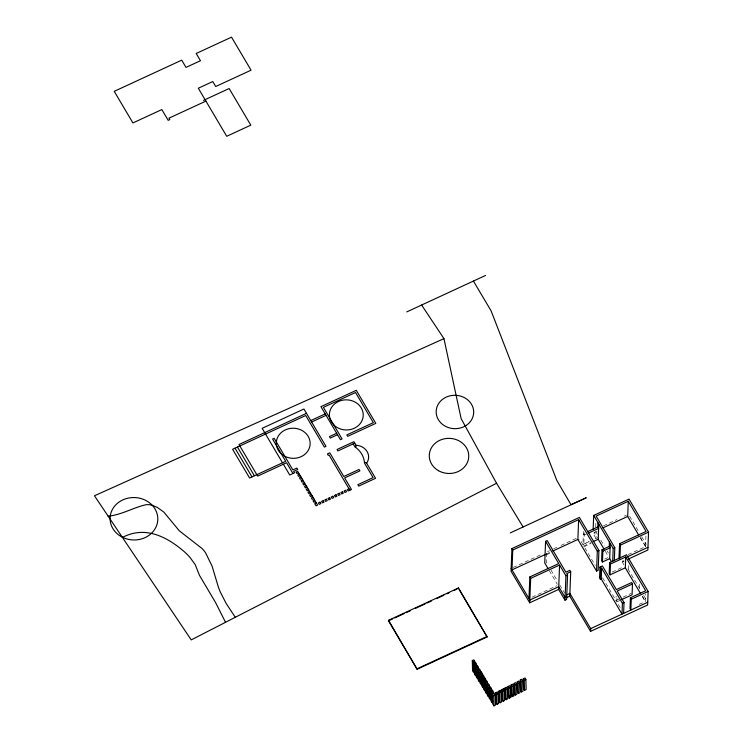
<?xml version="1.0" encoding="UTF-8"?>
<svg xmlns="http://www.w3.org/2000/svg" width="743" height="743" viewBox="0 0 743 743"><rect width="100%" height="100%" fill="white"/><g stroke="black" fill="none" stroke-linecap="round" stroke-linejoin="round"><path stroke-width="0.56" stroke-dasharray="3.71 2.79" d="M546.699 553.117L546.346 562.237L547.517 564.216M583.422 531.384L582.921 544.508L589.115 541.647M584.267 532.815L583.766 545.947L590.991 542.604M595.719 526.945L595.886 522.617M619.012 599.016L615.956 600.428L616.123 596.1M620.21 607.625L616.811 601.867L616.969 597.53M623.888 564.856L622.151 561.912L622.253 559.154M628.197 569.222L628.364 564.894M639.231 587.899L639.398 583.561M628.179 554.603L645.509 546.597L645.973 534.691M639.156 604.384L645.268 601.561L645.556 593.982M513.218 567.466L542.297 554.055M547.48 551.64L549.569 550.693M553.711 548.761L556.832 547.34M560.984 545.408L576.559 538.229M603.492 525.775L617.015 519.543M624.278 516.171L626.358 515.205M586.246 534.096L584.184 535.053L583.339 533.623M546.504 553.934L549.644 552.486M546.337 554.882L550.489 552.959M597.149 531.412L592.988 533.335L596.192 538.759M589.106 541.638L582.911 544.498L579.698 539.065M595.31 538.786L597.381 537.83L594.159 532.387M583.84 546.774L591.066 543.439M604.7 559.126L607.802 557.696M532.072 597.168L556.86 585.716M622.151 561.912L624.204 560.965M612.186 572.054L623.098 567.011M623.08 597.14L631.225 593.378M616.811 601.867L619.857 600.455M629.59 516.19L638.209 530.771M641.646 536.595L646.243 544.378M640.392 537.403L646.131 547.127M640.336 537.839L645.509 546.597M622.829 560.138L623.99 562.098M628.039 568.952L640.364 589.812M643.67 595.403L646.586 600.344M642.407 596.202L645.295 601.096M642.333 596.601L645.268 601.561M595.552 531.282L597.307 534.245M600.808 540.17L604.31 546.096M607.226 551.027L608.387 553.006M605.294 551.232L608.248 556.219M584.917 547.897L595.282 565.432M602.554 577.748L615.956 600.428M551.018 570.132L557.436 580.998M559.767 584.945L564.439 592.849M549.318 570.726L557.324 584.277"/><path stroke-width="1.11" d="M388.505 620.832L388.524 620.294L458.524 587.964L487.129 636.937L417.129 669.267L388.505 620.832L392.685 618.9M417.129 669.267L388.524 620.294M458.524 587.964L454.326 590.434M545.464 554.417L512.001 569.872L512.763 550.034L578.639 519.608L577.878 539.446L596.555 571.042L598.161 570.299L598.923 550.461L579.401 517.425L511.918 548.594L511.045 571.181L529.713 602.787L558.634 589.422L559.581 565.024L530.66 578.379L529.713 602.787M528.979 598.598L529.805 576.949L558.727 563.584L545.576 541.322L547.182 540.579L565.85 572.184L569.872 570.327L570.717 571.757L569.77 596.165L590.574 631.364L647.617 605.016L648.137 591.428L626.498 554.807L609.622 562.6L609.204 573.429L610.059 574.859L625.318 567.81L625.736 556.981L610.467 564.03L610.059 574.859M545.576 541.322L544.74 562.98L548.176 568.785M570.717 571.757L566.705 573.615L567.55 575.054L566.603 599.452L564.996 600.195L565.943 575.797L559.581 565.024M593.137 529.499L593.685 515.428L629.033 499.101L648.546 532.137L647.859 550.034L628.318 559.061M590.574 631.364L590.676 628.606L569.881 593.406M588.317 533.149L598.644 528.375L597.799 526.936L597.957 522.673M596.555 571.042L597.316 551.204L578.639 519.608M604.124 549.235L598.226 539.26L598.812 524.103M621.891 599.517L632.07 594.809L632.488 583.989L631.634 582.549L616.374 589.598L602.397 565.934L599.982 567.048L599.564 577.878L600.418 579.317L601.217 578.946L601.635 568.116L600.827 568.488L600.418 579.317M609.418 542.056L609.251 546.393L602.016 549.727L601.607 560.556L602.452 561.996L609.687 558.652L610.263 543.495M602.452 561.996L602.87 551.167L602.016 549.727M612.706 561.457L613.198 548.464L593.685 515.428M614.312 560.714L614.805 547.721L596.137 516.125L628.272 501.274L646.094 531.44L619.578 543.69L619.003 558.847M619.931 558.114L620.433 545.121L619.578 543.69M601.635 568.116L622.43 603.307L622.012 614.136L601.217 578.946M623.618 613.393L624.036 602.564L617.219 591.038L632.488 583.989M638.609 534.923L627.686 516.431L628.272 501.274M630.417 597.79L629.999 608.619L630.844 610.049L631.262 599.22L630.417 597.79L645.676 590.741L625.736 556.981M355.962 446.905L356.036 445.289L353.909 441.704L337.043 449.496L337.889 450.927L354.764 443.134M472.307 660.583L473.217 662.078L473.477 672.201L472.567 670.706L472.307 660.583L473.83 659.812L474.74 661.307L474.796 663.555M473.217 662.078L474.74 661.307M476.82 674.421L475.297 675.192L474.387 673.697L474.127 663.573L475.65 662.802L476.56 664.298L476.653 667.669M475.297 675.192L475.037 665.069L476.56 664.298M475.947 666.564L476.857 668.059L477.117 678.183L476.207 676.687L475.947 666.564L477.47 665.793L478.381 667.288L478.436 669.536M476.857 668.059L478.381 667.288M480.461 680.402L478.938 681.173L478.028 679.678L477.758 669.554L479.291 668.784L480.201 670.279L480.35 675.907M478.938 681.173L478.668 671.05L480.201 670.279M479.579 672.545L480.489 674.04L480.758 684.164L479.848 682.668L479.579 672.545L481.111 671.774L482.021 673.269L482.077 675.517M480.489 674.04L482.021 673.269M484.102 686.383L482.579 687.164L481.668 685.659L481.399 675.536L482.931 674.765L483.842 676.26L483.897 678.508M482.579 687.164L482.309 677.031L483.842 676.26M485.922 689.374L484.39 690.145L483.489 688.65L483.219 678.526L484.752 677.755L485.662 679.251L485.718 681.498M484.39 690.145L484.13 680.021L485.662 679.251M487.687 690.117L487.742 692.365L486.21 693.135L485.3 691.64L485.04 681.517L486.572 680.746L487.482 682.241L487.538 684.489M486.21 693.135L485.95 683.012L487.482 682.241M489.563 695.355L488.03 696.126L487.12 694.631L486.86 684.507L488.392 683.736L489.303 685.232L489.358 687.479M488.03 696.126L487.77 686.003L489.303 685.232M488.68 687.498L489.591 688.993L489.851 699.117L488.94 697.621L488.68 687.498L490.213 686.727L491.123 688.222L491.179 690.47M489.591 688.993L491.123 688.222M493.203 701.336L491.671 702.107L490.761 700.612L490.501 690.488L492.033 689.718L492.943 691.213L492.999 693.46M491.671 702.107L491.411 691.993L492.943 691.213M492.321 693.488L493.854 692.708L495.21 694.956L495.479 705.079L493.946 705.85L492.581 703.602L492.321 693.488L493.686 695.727L493.946 705.85M520.276 680.068L521.8 679.297L522.71 680.792L522.979 691.148L521.456 691.928L520.546 690.433L520.276 680.068L521.187 681.563L521.456 691.928M495.832 692.68L497.364 691.909L498.274 693.405L498.534 703.528L497.002 704.299L496.092 702.804L495.832 692.68L496.742 694.176L497.002 704.299M498.887 691.139L500.42 690.368L501.33 691.863L501.59 701.986L500.058 702.757L499.147 701.262L498.887 691.139L499.798 692.634L500.058 702.757M501.943 689.588L503.475 688.817L504.386 690.312L504.646 700.435L503.113 701.206L502.203 699.711L501.943 689.588L502.853 691.083L503.113 701.206M504.999 688.046L506.531 687.266L507.441 688.761L507.701 698.884L506.169 699.665L505.259 698.169L504.999 688.046L505.909 689.541L506.169 699.665M508.054 686.495L509.587 685.724L510.497 687.219L510.757 697.343L509.224 698.114L508.323 696.618L508.054 686.495L508.964 687.99L509.224 698.114M511.11 684.944L512.642 684.173L513.552 685.668L513.812 695.792L512.289 696.562L511.379 695.067L511.11 684.944L512.02 686.439L512.289 696.562M514.165 683.402L515.698 682.631L516.608 684.127L516.868 694.25L515.345 695.021L514.435 693.525L514.165 683.402L515.075 684.897L515.345 695.021M517.23 681.851L518.753 681.08L519.663 682.576L519.924 692.699L518.4 693.47L517.49 691.974L517.23 681.851L518.14 683.346L518.4 693.47M523.341 678.758L524.957 677.941L525.868 679.436L526.128 689.56L524.512 690.377L523.601 688.882L523.341 678.758L524.252 680.254L524.512 690.377M521.187 681.563L522.71 680.792M493.686 695.727L495.21 694.956M496.742 694.176L498.274 693.405M499.798 692.634L501.33 691.863M502.853 691.083L504.386 690.312M505.909 689.541L507.441 688.761M508.964 687.99L510.497 687.219M512.02 686.439L513.552 685.668M515.075 684.897L516.608 684.127M518.14 683.346L519.663 682.576M524.252 680.254L525.868 679.436M406.746 311.921L485.597 275.43M510.292 532.898L586.264 497.745L571.014 504.72L556.851 480.526L491.114 310.89L473.43 281.077M203.452 100.398L229.16 88.528L250.809 125.149L226.708 136.285L198.307 88.231L212.767 81.544L215.702 86.513L251.05 70.186L231.528 37.15L196.18 53.477L200.461 60.722L186.001 67.399L181.719 60.155L114.236 91.333L132.913 122.929L161.835 109.574L168.197 120.347L169.803 119.604L168.958 118.165L205.913 101.094M306.469 413.331L238.986 444.509L257.663 476.105L286.584 462.75L292.946 473.523M310.75 420.575L325.211 413.897M311.596 422.015L326.066 415.337M336.672 433.29L329.437 436.624L330.291 438.064L337.517 434.72M298.519 472.771L296.912 473.514L296.067 472.074L297.674 471.341L317.614 505.091L316.007 505.834L314.735 503.68L316.342 502.937M299.364 474.21L297.757 474.953L298.612 476.384L300.218 475.65M301.064 477.08L299.457 477.823L300.311 479.263L301.918 478.52M302.763 479.95L301.156 480.693L302.002 482.133L303.608 481.39M304.463 482.829L302.856 483.572L303.701 485.003L305.308 484.26M306.162 485.699L304.556 486.442L305.401 487.882L307.008 487.139M307.853 488.569L306.246 489.312L307.1 490.751L308.707 490.009M309.552 491.448L307.946 492.191L308.791 493.621L310.398 492.878M311.252 494.318L309.645 495.061L310.49 496.5L312.097 495.757M312.952 497.188L311.345 497.931L312.19 499.37L313.797 498.627M314.642 500.067L313.035 500.81L313.89 502.24L315.496 501.497M348.996 488.764L347.297 489.553L348.142 490.993L351.458 489.461L344.641 477.935L359.909 470.876L359.055 469.446L343.795 476.495L329.808 452.831L327.403 453.945L328.248 455.385L329.056 455.013L349.851 490.204M394.774 617.944L404.183 613.597M406.272 612.631L410.452 610.7M415.671 608.285L425.07 603.948M427.16 602.982L431.339 601.05M436.568 598.635L443.877 595.254M447.017 593.806L449.106 592.84M587.462 531.709L597.799 526.936M552.783 551.037L577.878 539.446M602.814 527.929L627.686 516.431M593.063 541.647L598.226 539.26M597.316 551.204L598.923 550.461M602.87 551.167L610.096 547.823L609.251 546.393M613.198 548.464L614.805 547.721M620.433 545.121L648.546 532.137M565.943 575.797L567.55 575.054M529.815 600.028L558.745 586.682L565.107 597.446L566.714 596.713M627.138 556.916L647.97 547.294M566.863 594.799L569.89 593.416M566.76 597.548L569.77 596.165M417.148 668.728L487.148 636.398M622.43 603.307L624.036 602.564M631.262 599.22L648.137 591.428M590.676 628.606L647.72 602.257M421.652 305.076L443.952 338.641L94.454 495.776L191.22 639.899L496.556 483.266L523.1 526.973M122.437 537.449C143.603 526.211 164.222 535.313 181.292 549.179A71.857 63.907 2.2 0 1 190.022 557.445L195.214 564.643L199.449 575.305L215.758 602.889L225.51 622.281M108.116 516.171C121.527 514.927 133.136 507.58 146.037 504.72A13.959 12.408 2.2 0 1 151.934 505.184L157.479 507.525L163.832 512.085L179.332 530.827L202.105 548.548A33.231 29.562 2.2 0 1 205.625 552.903L212.043 566.045L218.303 586.812A92.383 82.167 2.2 0 0 220.253 591.902L226.086 603.335L235.262 617.257M365.082 462.332L366.624 463.205L375.559 478.325L358.683 486.117L357.838 484.687L373.097 477.638L364.497 463.075A24.213 21.538 2.2 0 0 354.94 446.905L353.157 443.877M512.902 694.296L513.812 695.792M509.847 695.847L510.757 697.343M474.127 663.573L475.037 665.069M477.758 669.554L478.668 671.05M481.399 675.536L482.309 677.031M483.219 678.526L484.13 680.021M485.04 681.517L485.95 683.012M486.86 684.507L487.77 686.003M490.501 690.488L491.411 691.993M625.318 567.81L640.568 593.62M609.687 558.652L611.443 561.634M609.622 562.6L610.467 564.03M599.982 567.048L600.827 568.488M558.634 589.422L564.996 600.195M529.805 576.949L530.66 578.379M511.918 548.594L512.763 550.034M511.147 568.432L529.824 600.038M459.09 589.487L487.129 636.937M282.516 462.796L262.149 428.321L303.924 409.021L325.991 446.367L324.385 447.11L305.717 415.513L232.605 449.283L249.583 478.009L285.73 461.31L272.579 439.048L274.186 438.305L292.853 469.901L296.875 468.053L297.72 469.483L293.708 471.341L294.553 472.78L289.733 475L283.371 464.226M237.426 447.054L254.403 475.78M235.02 448.168L251.988 476.895M496.556 483.266L461.124 418.606L443.952 338.641M503.475 688.817L503.531 691.064M500.42 690.368L500.476 692.615M483.99 681.888L484.074 685.269M481.111 671.774L481.167 674.022M477.47 665.793L477.526 668.041M356.036 445.289A13.086 11.637 2.2 0 1 366.624 463.205M276.405 441.602L276.322 442.577A16.922 15.055 2.2 0 0 276.526 445.531L276.74 446.497A16.922 15.055 2.2 0 0 280.826 453.425L281.606 454.131A16.922 15.055 2.2 0 0 284.225 455.961L285.182 456.462A16.922 15.055 2.2 0 0 309.042 448.781A16.922 15.055 2.2 0 0 297.163 428.665A16.922 15.055 2.2 0 0 276.405 441.602M110.419 515.01L110.205 516.385A23.869 21.222 2.2 0 0 122.595 537.347L123.988 537.978A23.869 21.222 2.2 0 0 151.275 533.483L152.315 532.452A23.869 21.222 2.2 0 0 152.464 505.519L151.442 504.469A23.869 21.222 2.2 0 0 127.127 498.358A23.869 21.222 2.2 0 0 110.419 515.01M465.787 425.683L464.765 426.278A18.77 16.69 2.2 0 1 436.782 416.08A18.77 16.69 2.2 0 1 455.635 395.304L456.861 395.387A18.77 16.69 2.2 0 1 473.077 407.888A18.77 16.69 2.2 0 1 465.787 425.683M356.278 390.326L320.93 406.653L340.452 439.689L342.059 438.946L323.391 407.35L355.526 392.508L373.348 422.665L346.832 434.915L347.687 436.355L375.8 423.361L356.278 390.326M319.982 502.166L318.375 502.909L319.221 504.348L320.827 503.605L319.982 502.166M323.196 500.689L321.589 501.432L322.434 502.862L324.041 502.119L323.196 500.689M326.409 499.203L324.802 499.946L325.648 501.376L327.254 500.633L326.409 499.203M329.623 497.717L328.016 498.46L328.861 499.9L330.468 499.157L329.623 497.717M332.836 496.231L331.229 496.974L332.075 498.414L333.681 497.671L332.836 496.231M336.05 494.745L334.443 495.488L335.288 496.928L336.895 496.185L336.05 494.745M339.263 493.259L337.656 494.002L338.502 495.442L340.108 494.699L339.263 493.259M342.477 491.782L340.87 492.525L341.715 493.956L343.322 493.213L342.477 491.782M345.69 490.296L344.083 491.039L344.928 492.47L346.535 491.727L345.69 490.296M333.904 425.042L333.18 424.29A16.922 15.055 2.2 0 1 330.096 419.071L329.818 418.114A16.922 15.055 2.2 0 1 348.421 399.975A16.922 15.055 2.2 0 1 361.377 421.894A16.922 15.055 2.2 0 1 333.904 425.042M438.5 470.7A19.745 17.563 2.2 0 0 468.74 456.731A19.745 17.563 2.2 0 0 439.791 440.311A19.745 17.563 2.2 0 0 438.5 470.7"/></g></svg>
